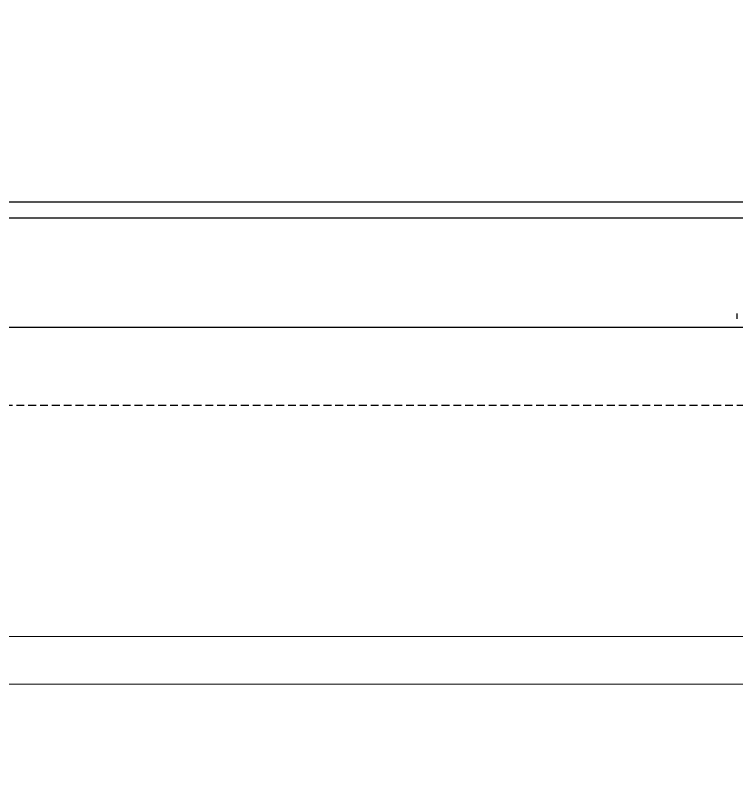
# Model space of a CAD drawing. Header units: millimetres. Extents: x 13515 to 183937, y -33900 to -660.
# Drawn here: x 119567.21 to 119585.27, y -19629.96 to -19611.01 of the extents above; entities that cross this region are included whole.
import ezdxf

# ---------------------------------------------------------------- set-up
doc = ezdxf.new("R2010")
doc.units = ezdxf.units.MM
doc.header["$LTSCALE"] = 100
doc.header["$MEASUREMENT"] = 0
doc.linetypes.add('HIDDEN2', pattern=[0.1875, 0.125, -0.0625])
doc.layers.get('0').update_dxf_attribs({"linetype": 'CONTINUOUS'})
for name, color, linetype in [('ELE7 (0.07)', 8, 'CONTINUOUS'), ('ELE9', 9, 'CONTINUOUS'), ('OVERHEAD DOOR - 1', 4, 'CONTINUOUS'), ('OVERHEAD DOOR - ELE', 9, 'CONTINUOUS'), ('OVERHEAD DOOR - ETC', 252, 'CONTINUOUS'), ('주차-화물', 251, 'CONTINUOUS')]:
    doc.layers.add(name, color=color, linetype=linetype)

# ---------------------------------------------------------------- blocks, each defined once
blk = doc.blocks.new('A$C9dd89177')
at = {"layer": '주차-화물', "ltscale": 0.1}
blk.add_lwpolyline([(0, 0), (11000, 0), (11000, 3250), (0, 3250), (0, 0), (11000, 3250)], dxfattribs=at)
blk = doc.blocks.new('A$Ca9da7916')
at = {"layer": 'ELE7 (0.07)', "ltscale": 0.002}
blk.add_line((227, 4275), (227, 6725), dxfattribs=at)
at = {"layer": 'OVERHEAD DOOR - 1', "lineweight": 0}
for p, q in [((722, 6770.4), (722, 4229.6)), ((798, 4229.6), (798, 6770.4))]:
    blk.add_line(p, q, dxfattribs=at)
at = {"layer": 'OVERHEAD DOOR - ELE', "ltscale": 0.002}
blk.add_line((27, 6725), (27, 4275), dxfattribs=at)
at = {"layer": 'OVERHEAD DOOR - ETC'}
blk.add_line((205.2, 6642), (213.4, 6642), dxfattribs=at)
blk = doc.blocks.new('FGHJ')
at = {"layer": 'ELE9', "linetype": 'HIDDEN2'}
blk.add_lwpolyline([(37195449.1, 67346.3), (37195449.1, 40346.3), (37042549.1, 40346.3), (37042549.1, 51346.3), (37030449.1, 51346.3), (37030449.1, -38303.7), (37200899.1, -38303.7)], dxfattribs=at)
at = {"layer": 'ELE9', "ltscale": 0.1, "rotation": 270}
for name, p in [('A$C9dd89177', (37056874.1, 51646.3)), ('A$Ca9da7916', (37052999.1, 40698.3))]:
    blk.add_blockref(name, p, dxfattribs=at)

msp = doc.modelspace()

# ---------------------------------------------------------------- block references
at = {"xscale": 0.01565102769230769, "yscale": 0.01565102769230769, "zscale": 0.01565102769230769}
msp.add_blockref('FGHJ', (-460436.194, -20252.242), dxfattribs=at)

doc.saveas('drawing.dxf')
